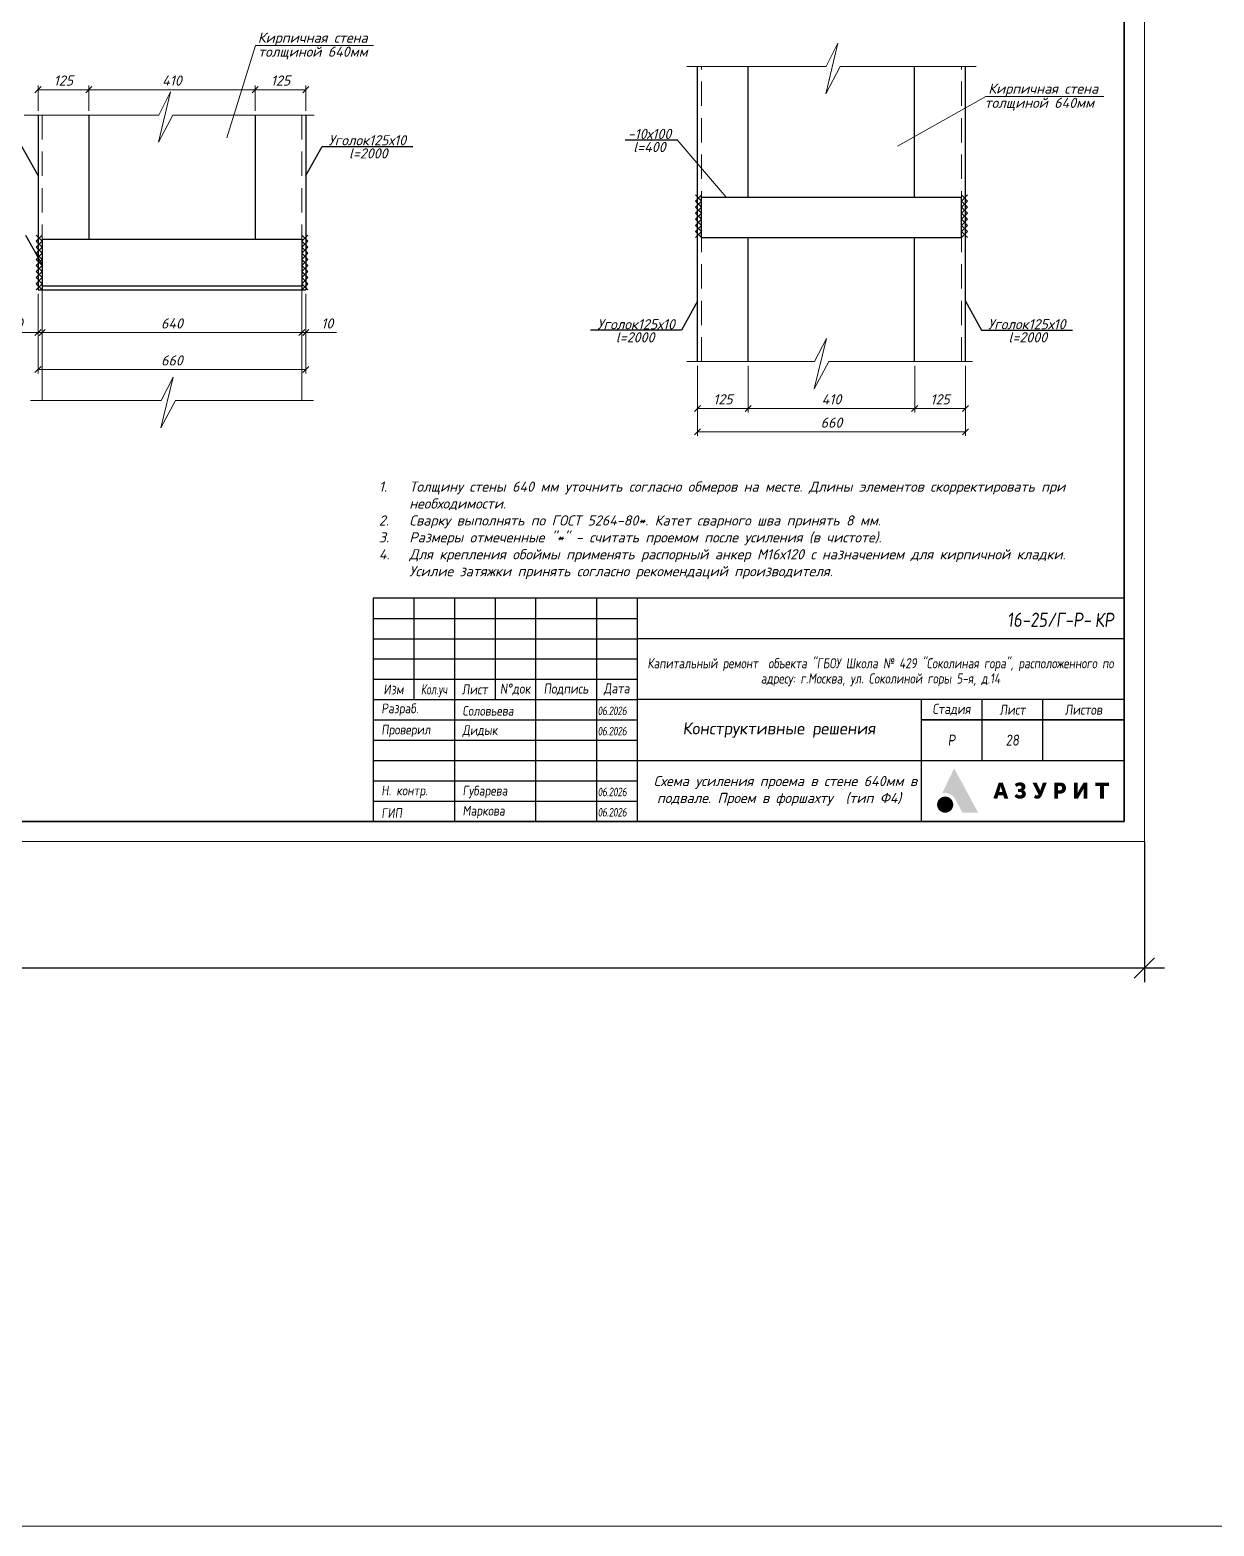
# Model space of a CAD drawing. Header units: millimetres. Extents: x 10124 to 8132345, y -95635 to 1386204.
# Drawn here: x 149752 to 152669, y 17164 to 20851 of the extents above; entities that cross this region are included whole.
import ezdxf
from ezdxf.enums import TextEntityAlignment as Align

# ---------------------------------------------------------------- set-up
doc = ezdxf.new("R2010")
doc.units = ezdxf.units.MM
doc.linetypes.add('Пунктир 2мм', pattern=[3, 2, -1])
doc.layers.get('DEFPOINTS').update_dxf_attribs({"color": 1})
for name, color, linetype, lineweight in [('013', 7, 'Continuous', 13), ('030', 7, 'Continuous', 30), ('_TEXT', 7, 'Continuous', 30)]:
    doc.layers.add(name, color=color, linetype=linetype, lineweight=lineweight)
doc.layers.add('_STAMP', color=7, linetype='Continuous')
doc.styles.add('10', font='isocpeui.ttf', dxfattribs={"height": 25})
doc.styles.add('GOST', font='isocpeur.TTF')
doc.styles.add('ISOCPEUR', font='isocpeur.TTF', dxfattribs={"width": 0.85, "oblique": 7})
doc.styles.add('БДА100', font='romand.shx', dxfattribs={"width": 0.7})
doc.dimstyles.new('10', dxfattribs={"dimtxt": 37.5, "dimasz": 15, "dimexe": 10, "dimexo": 10, "dimgap": 10, "dimtad": 1, "dimtxsty": '10', "dimblk": 'OBLIQUE', "dimcen": 2.5, "dimadec": 0, "dimazin": 0, "dimtfac": 1, "dimtmove": 0, "dimatfit": 3, "dimfxl": 1, "dimlwd": 15, "dimlwe": 15, "dimarcsym": 0})
doc.dimstyles.new('БДА1', dxfattribs={"dimtxt": 2, "dimasz": 1, "dimexe": 0.7, "dimexo": 0, "dimgap": 0.8, "dimtad": 1, "dimdec": 0, "dimrnd": 1, "dimzin": 0, "dimdsep": 46, "dimtxsty": 'БДА100', "dimblk": 'OBLIQUE', "dimcen": 2, "dimdle": 1, "dimadec": 0, "dimazin": 0, "dimtfac": 1, "dimtdec": 0, "dimtmove": 1, "dimatfit": 3, "dimldrblk": 'NONE', "dimfxl": 0.7, "dimtolj": 1, "dimtzin": 0, "dimlwd": -1, "dimlwe": -1, "dimarcsym": 0})

# ---------------------------------------------------------------- blocks, each defined once
blk = doc.blocks.new('_OBLIQUE')
at = {"color": 0, "linetype": 'ByBlock'}
blk.add_line((-0.5, -0.5), (0.5, 0.5), dxfattribs=at)
blk = doc.blocks.new('*D17')
at = {"layer": 'DEFPOINTS', "color": 0, "transparency": 16777216}
for p, q in [((0, 0), (0, -34.62)), ((594, 0), (594, -34.62)), ((-5, -31.12), (599, -31.12))]:
    blk.add_line(p, q, dxfattribs=at)
for p in [(0, 0), (594, 0), (594, -31.12)]:
    blk.add_point(p, dxfattribs=at)
at = {"layer": 'DEFPOINTS', "color": 0, "transparency": 16777216, "xscale": 5, "yscale": 5, "zscale": 5, "rotation": 180}
blk.add_blockref('_OBLIQUE', (0, -31.12), dxfattribs=at)
at = {"layer": 'DEFPOINTS', "color": 0, "transparency": 16777216, "xscale": 5, "yscale": 5, "zscale": 5}
blk.add_blockref('_OBLIQUE', (594, -31.12), dxfattribs=at)
at = {"layer": 'DEFPOINTS', "color": 0, "lineweight": 0, "transparency": 16777216, "insert": (105, -22.12), "char_height": 10, "attachment_point": 5, "style": 'БДА100'}
blk.add_mtext('\\A1;594', dxfattribs=at)
blk = doc.blocks.new('_None')
blk = doc.blocks.new('Логотип Азурит')
at = {"layer": '_STAMP', "linetype": 'Continuous', "true_color": 0x2a3756}
h = blk.add_hatch(color=159, dxfattribs=at)
h.dxf.hatch_style = 1
h.paths.add_polyline_path([(-39.4, 8.5), (-40.02, 9.65), (-40.61, 10.74), (-41.14, 11.7), (-41.62, 12.59), (-41.79, 12.89), (-41.86, 13.01), (-41.91, 12.94), (-41.99, 12.78), (-42.39, 11.96), (-42.77, 11.18), (-43.09, 10.5), (-43.47, 9.72), (-44.18, 8.26), (-44.5, 7.6), (-44.73, 7.14), (-44.85, 6.9), (-44.7, 6.93), (-44.51, 6.95), (-44.27, 6.97), (-44.09, 6.97), (-43.91, 6.96), (-43.74, 6.94), (-43.56, 6.91), (-43.39, 6.87), (-43.22, 6.81), (-43.05, 6.75), (-42.89, 6.68), (-42.73, 6.59), (-42.58, 6.5), (-42.43, 6.4), (-42.29, 6.29), (-42.15, 6.17), (-42.03, 6.04), (-41.91, 5.91), (-41.79, 5.77), (-41.72, 5.65), (-41.63, 5.5), (-41.3, 4.9), (-41.02, 4.39), (-40.57, 3.56), (-40.05, 2.59), (-39.78, 2.11), (-37.86, 2.11), (-36.5, 2.11), (-35.94, 2.12), (-36.48, 3.13), (-36.82, 3.75), (-37.16, 4.37), (-37.67, 5.33), (-38.2, 6.3), (-38.54, 6.93), (-38.87, 7.53)])
h = blk.add_hatch(color=159, dxfattribs=at)
h.dxf.hatch_style = 1
h.paths.add_polyline_path([(-29.3, 7.88), (-29.63, 8.84), (-29.86, 9.53), (-30.37, 9.54), (-30.87, 9.54), (-30.93, 9.38), (-31.26, 8.4), (-31.64, 7.27), (-31.97, 6.31), (-32.19, 5.64), (-32.05, 5.63), (-31.71, 5.62), (-31.23, 5.62), (-31.11, 6.03), (-30.99, 6.44), (-30.37, 6.44), (-29.75, 6.44), (-29.63, 6.03), (-29.52, 5.62), (-29.03, 5.62), (-28.54, 5.62), (-28.6, 5.8), (-28.93, 6.79)])
h.paths.add_polyline_path([(-30.77, 7.21), (-30.74, 7.31), (-30.56, 7.93), (-30.43, 8.43), (-30.39, 8.59), (-30.37, 8.65), (-30.35, 8.64), (-30.31, 8.45), (-30.22, 8.08), (-30.11, 7.66), (-30.01, 7.33), (-29.97, 7.21), (-30.37, 7.21)], flags=16)
h = blk.add_hatch(color=159, dxfattribs=at)
h.dxf.hatch_style = 1
h.paths.add_polyline_path([(-24.39, 7.35), (-24.47, 7.43), (-24.56, 7.5), (-24.66, 7.56), (-24.81, 7.65), (-24.74, 7.69), (-24.65, 7.75), (-24.55, 7.86), (-24.45, 7.97), (-24.38, 8.09), (-24.35, 8.18), (-24.32, 8.25), (-24.31, 8.34), (-24.3, 8.45), (-24.3, 8.65), (-24.31, 8.73), (-24.34, 8.82), (-24.41, 8.99), (-24.51, 9.14), (-24.63, 9.28), (-24.78, 9.39), (-24.95, 9.48), (-25.13, 9.55), (-25.34, 9.59), (-25.56, 9.6), (-25.74, 9.6), (-25.91, 9.58), (-26.08, 9.55), (-26.23, 9.51), (-26.39, 9.46), (-26.53, 9.39), (-26.67, 9.32), (-26.8, 9.23), (-26.9, 9.15), (-26.81, 8.98), (-26.64, 8.66), (-26.54, 8.5), (-26.51, 8.5), (-26.46, 8.54), (-26.35, 8.61), (-26.21, 8.67), (-26.07, 8.73), (-25.93, 8.77), (-25.82, 8.79), (-25.72, 8.79), (-25.62, 8.79), (-25.53, 8.76), (-25.46, 8.73), (-25.39, 8.68), (-25.34, 8.62), (-25.3, 8.55), (-25.26, 8.45), (-25.26, 8.36), (-25.27, 8.27), (-25.32, 8.18), (-25.36, 8.13), (-25.39, 8.08), (-25.44, 8.05), (-25.49, 8.02), (-25.63, 7.99), (-25.84, 7.98), (-26.1, 7.97), (-26.1, 7.6), (-26.1, 7.24), (-25.78, 7.23), (-25.54, 7.21), (-25.45, 7.2), (-25.38, 7.18), (-25.33, 7.15), (-25.28, 7.12), (-25.25, 7.08), (-25.21, 7.02), (-25.19, 6.96), (-25.17, 6.9), (-25.17, 6.76), (-25.18, 6.7), (-25.2, 6.64), (-25.23, 6.58), (-25.26, 6.53), (-25.31, 6.49), (-25.37, 6.45), (-25.44, 6.43), (-25.52, 6.41), (-25.69, 6.39), (-25.78, 6.39), (-25.87, 6.41), (-26, 6.45), (-26.16, 6.51), (-26.3, 6.6), (-26.43, 6.69), (-26.53, 6.76), (-26.77, 6.45), (-26.93, 6.26), (-26.97, 6.2), (-26.98, 6.15), (-26.97, 6.11), (-26.94, 6.07), (-26.82, 5.97), (-26.62, 5.84), (-26.41, 5.73), (-26.19, 5.65), (-25.97, 5.59), (-25.78, 5.57), (-25.53, 5.57), (-25.3, 5.58), (-25.12, 5.61), (-24.99, 5.65), (-24.87, 5.71), (-24.75, 5.78), (-24.64, 5.85), (-24.54, 5.94), (-24.45, 6.03), (-24.37, 6.13), (-24.31, 6.23), (-24.25, 6.37), (-24.21, 6.51), (-24.2, 6.66), (-24.2, 6.82), (-24.21, 6.94), (-24.24, 7.06), (-24.28, 7.16), (-24.33, 7.26)])
h = blk.add_hatch(color=159, dxfattribs=at)
h.dxf.hatch_style = 1
h.paths.add_polyline_path([(-19.61, 8.04), (-19.36, 8.68), (-19.14, 9.22), (-19.03, 9.53), (-19.17, 9.54), (-19.52, 9.54), (-20.02, 9.54), (-20.05, 9.44), (-20.31, 8.65), (-20.59, 7.81), (-20.63, 7.68), (-20.66, 7.62), (-20.67, 7.61), (-20.7, 7.67), (-20.82, 7.97), (-21.01, 8.4), (-21.34, 9.1), (-21.54, 9.54), (-22.06, 9.54), (-22.58, 9.54), (-22.4, 9.17), (-21.88, 8.17), (-21.32, 7.06), (-21.11, 6.63), (-21.09, 6.56), (-21.1, 6.52), (-21.15, 6.45), (-21.21, 6.41), (-21.28, 6.38), (-21.37, 6.37), (-21.45, 6.37), (-21.55, 6.39), (-21.64, 6.43), (-21.74, 6.49), (-21.82, 6.53), (-21.86, 6.49), (-21.92, 6.39), (-22.11, 6.05), (-22.23, 5.85), (-22.18, 5.81), (-22.08, 5.75), (-21.95, 5.69), (-21.81, 5.63), (-21.69, 5.59), (-21.51, 5.57), (-21.31, 5.57), (-21.12, 5.59), (-20.97, 5.62), (-20.88, 5.66), (-20.79, 5.71), (-20.71, 5.77), (-20.63, 5.84), (-20.56, 5.93), (-20.48, 6.02), (-20.35, 6.23), (-20.28, 6.35), (-20.21, 6.51), (-19.92, 7.25)])
h = blk.add_hatch(color=159, dxfattribs=at)
h.dxf.hatch_style = 1
h.paths.add_polyline_path([(-14.46, 7.53), (-14.41, 7.64), (-14.37, 7.74), (-14.33, 7.96), (-14.31, 8.19), (-14.32, 8.41), (-14.37, 8.63), (-14.45, 8.83), (-14.5, 8.93), (-14.55, 9.02), (-14.62, 9.1), (-14.69, 9.18), (-14.81, 9.29), (-14.92, 9.37), (-15.06, 9.43), (-15.21, 9.49), (-15.33, 9.52), (-15.49, 9.53), (-16.3, 9.54), (-17.21, 9.54), (-17.21, 7.58), (-17.21, 5.62), (-16.73, 5.62), (-16.25, 5.62), (-16.25, 6.23), (-16.25, 6.83), (-15.87, 6.83), (-15.58, 6.84), (-15.35, 6.86), (-15.17, 6.91), (-14.99, 6.98), (-14.83, 7.08), (-14.69, 7.2), (-14.56, 7.36)])
h.paths.add_polyline_path([(-15.6, 7.68), (-15.67, 7.66), (-15.95, 7.66), (-16.25, 7.66), (-16.25, 8.2), (-16.25, 8.74), (-15.93, 8.73), (-15.64, 8.72), (-15.57, 8.7), (-15.51, 8.67), (-15.42, 8.6), (-15.35, 8.51), (-15.32, 8.45), (-15.3, 8.39), (-15.29, 8.19), (-15.29, 8.07), (-15.3, 8), (-15.32, 7.94), (-15.35, 7.88), (-15.39, 7.82), (-15.43, 7.78), (-15.53, 7.71)], flags=16)
h = blk.add_hatch(color=159, dxfattribs=at)
h.dxf.hatch_style = 1
h.paths.add_polyline_path([(-10.09, 7.82), (-9.98, 8.03), (-9.94, 8.12), (-9.95, 7.93), (-9.96, 7.49), (-9.97, 6.69), (-9.97, 5.62), (-9.5, 5.62), (-9.04, 5.62), (-9.04, 7.58), (-9.04, 9.54), (-9.51, 9.54), (-9.99, 9.54), (-10.36, 8.91), (-10.84, 8.1), (-11.03, 7.78), (-11.26, 7.34), (-11.37, 7.13), (-11.42, 7.05), (-11.41, 7.31), (-11.39, 7.78), (-11.39, 8.55), (-11.39, 9.54), (-11.86, 9.54), (-12.34, 9.54), (-12.34, 7.58), (-12.34, 5.62), (-11.86, 5.62), (-11.37, 5.62), (-11.18, 5.95), (-10.61, 6.89), (-10.31, 7.42)])
h = blk.add_hatch(color=159, dxfattribs=at)
h.dxf.hatch_style = 1
h.paths.add_polyline_path([(-3.74, 9.14), (-3.74, 9.54), (-5.42, 9.54), (-7.09, 9.54), (-7.09, 9.14), (-7.09, 8.74), (-6.5, 8.74), (-5.9, 8.74), (-5.9, 7.18), (-5.9, 5.62), (-5.43, 5.62), (-4.95, 5.62), (-4.95, 7.18), (-4.95, 8.74), (-4.35, 8.74), (-3.74, 8.74)])
at = {"layer": '_STAMP', "linetype": 'Continuous', "true_color": 0x1447b7}
h = blk.add_hatch(color=162, dxfattribs=at)
h.dxf.hatch_style = 1
h.paths.add_polyline_path([(-42.09, 4.22), (-42.11, 4.4), (-42.15, 4.58), (-42.2, 4.76), (-42.27, 4.93), (-42.35, 5.1), (-42.45, 5.26), (-42.57, 5.41), (-42.7, 5.55), (-42.8, 5.64), (-42.91, 5.72), (-43.14, 5.86), (-43.38, 5.97), (-43.63, 6.05), (-43.89, 6.09), (-44.15, 6.1), (-44.42, 6.07), (-44.55, 6.04), (-44.68, 6.01), (-44.87, 5.94), (-45.05, 5.85), (-45.22, 5.74), (-45.37, 5.62), (-45.51, 5.49), (-45.63, 5.35), (-45.75, 5.19), (-45.84, 5.03), (-45.92, 4.85), (-45.98, 4.67), (-46.03, 4.49), (-46.06, 4.29), (-46.07, 4.1), (-46.05, 3.9), (-46.02, 3.7), (-45.97, 3.51), (-45.92, 3.37), (-45.87, 3.24), (-45.8, 3.11), (-45.72, 2.99), (-45.64, 2.88), (-45.54, 2.77), (-45.44, 2.67), (-45.33, 2.57), (-45.22, 2.49), (-45.1, 2.41), (-44.98, 2.34), (-44.85, 2.28), (-44.72, 2.22), (-44.58, 2.18), (-44.44, 2.15), (-44.3, 2.13), (-44.05, 2.12), (-43.8, 2.14), (-43.57, 2.19), (-43.34, 2.26), (-43.12, 2.37), (-42.92, 2.5), (-42.73, 2.65), (-42.56, 2.83), (-42.44, 2.99), (-42.34, 3.15), (-42.26, 3.32), (-42.19, 3.49), (-42.14, 3.67), (-42.11, 3.85), (-42.09, 4.03)])
blk = doc.blocks.new('_Azurit_Stamp')
at = {"layer": '_STAMP'}
for p, q in [((-175, 55), (-175, 30)), ((-165, 55), (-165, 0)), ((-155, 55), (-155, 30)), ((-145, 55), (-145, 0)), ((-130, 55), (-130, 0)), ((-120, 55), (-120, 0)), ((-185, 50), (-120, 50)), ((-185, 45), (-120, 45)), ((0, 45), (-120, 45)), ((-185, 40), (-120, 40)), ((-185, 35), (-120, 35)), ((-185, 30), (-120, 30)), ((0, 30), (-120, 30)), ((-50, 30), (-50, 0)), ((-35, 25), (-35, 30)), ((-20, 25), (-20, 30)), ((-185, 25), (-120, 25)), ((-50, 25), (-35, 25)), ((-35, 25), (-50, 25)), ((-35, 25), (-20, 25)), ((-35, 15), (-35, 25)), ((-20, 25), (-35, 25)), ((-20, 25), (0, 25)), ((-20, 15), (-20, 25)), ((0, 25), (-20, 25)), ((-185, 20), (-120, 20)), ((-185, 15), (-120, 15)), ((-120, 15), (0, 15)), ((-185, 10), (-120, 10)), ((-185, 5), (-120, 5))]:
    blk.add_line(p, q, dxfattribs=at)
blk.add_lwpolyline([(-185, 0), (0, 0), (0, 55), (-185, 55)], close=True, dxfattribs=at)
at = {"linetype": 'Continuous'}
blk.add_blockref('Логотип Азурит', (0, 0), dxfattribs=at)
at = {"color": 0, "lineweight": 9, "insert": (-42.5, 20), "char_height": 2.7, "width": 15, "attachment_point": 5, "style": 'ISOCPEUR'}
blk.add_mtext('Р', dxfattribs=at)
at = {"layer": '_TEXT', "color": 1, "style": 'ISOCPEUR', "oblique": 7, "width": 0.85}
blk.add_text('КР ', height=3.5, dxfattribs=at).set_placement((-7.2, 49.62), align=Align.MIDDLE_LEFT)
at = {"layer": '_TEXT', "color": 5, "line_spacing_factor": 0.9, "style": 'ISOCPEUR'}
for s, width, heights, insert, char_height, attachment_point in [('16-25/Г-Р-', 69.1586, [9.61], (-8.07, 49.66), 3.5, 6), ('{\\Q8;\\W0.8;\\C7;Капитальный ремонт  объекта "ГБОУ Школа № 429 "Соколиная гора", расположенного по адресу: г.Москва, ул. Соколиной горы 5-я, д.14}', 120, [14.01], (-60, 36.73), 2.5, 5), ('{\\W1;Конструктивные решения}', 69.1586, [14.57], (-85, 22.5), 3, 5)]:
    blk.add_mtext_dynamic_manual_height_columns(s, width=width, gutter_width=0, heights=heights, dxfattribs=dict(at, insert=insert, char_height=char_height, attachment_point=attachment_point))
at = {"layer": '_TEXT', "style": 'ISOCPEUR'}
for s, width, insert, char_height, attachment_point in [('Изм', 10, (-180, 32.5), 2.5, 5), ('{\\W0.7;Кол.уч}', 10, (-170, 32.17), 2.5, 5), ('Лист', 10, (-160, 32.5), 2.5, 5), ('N%%Dдок', 10, (-150, 32.5), 2.5, 5), ('Подпись', 10, (-137.5, 32.5), 2.5, 5), ('Дата', 10, (-125, 32.5), 2.5, 5), ('Разраб.', 20, (-183, 27.5), 2.4, 4), ('Стадия', 15, (-42.5, 27.5), 2.5, 5), ('Лист', 15, (-27.5, 27.5), 2.5, 5), ('Листов', 15, (-10, 27.5), 2.5, 5), ('Проверил', 20, (-183, 22.27), 2.4, 4), ('Н. контр.', 20, (-183, 7.27), 2.4, 4), ('ГИП', 20, (-183, 2.04), 2.4, 4)]:
    blk.add_mtext_dynamic_manual_height_columns(s, width=width, gutter_width=12.5, heights=[0], dxfattribs=dict(at, insert=insert, char_height=char_height, attachment_point=attachment_point))
at = {"layer": '_TEXT', "color": 1, "attachment_point": 4, "style": 'ISOCPEUR'}
for s, width, insert, char_height in [('Соловьева', 19.0361, (-163, 27.23), 2.4), ('{\\W0.82;\\T0.92;06.2026}', 7.4894, (-129.7, 27.23), 2.1), ('{\\W0.82;\\T0.92;06.2026}', 7.4894, (-129.7, 22.23), 2.1), ('{\\W0.82;\\T0.92;06.2026}', 7.4894, (-129.7, 7.23), 2.1), ('{\\W0.82;\\T0.92;06.2026}', 7.4894, (-129.7, 2.23), 2.1)]:
    blk.add_mtext_dynamic_manual_height_columns(s, width=width, gutter_width=12.5, heights=[0], dxfattribs=dict(at, insert=insert, char_height=char_height))
at = {"layer": '_TEXT', "color": 5, "char_height": 2.4, "attachment_point": 4, "style": 'ISOCPEUR'}
for s, insert in [('Дидык', (-163, 22.23)), ('Губарева', (-163, 7.23)), ('Маркова', (-163, 2.29))]:
    blk.add_mtext_dynamic_manual_height_columns(s, width=19.0361, gutter_width=12.5, heights=[0], dxfattribs=dict(at, insert=insert))
blk = doc.blocks.new('*D1360')
at = {"color": 0, "lineweight": 15, "ltscale": 100, "transparency": 16777216}
for p, q in [((149781.5, 20200.4), (149781.5, 20095)), ((150421.5, 20200.4), (150421.5, 20095)), ((149781.5, 20105), (150421.5, 20105))]:
    blk.add_line(p, q, dxfattribs=at)
at = {"layer": 'DEFPOINTS', "color": 0, "ltscale": 100, "transparency": 16777216}
for p in [(149781.5, 20210.4), (150421.5, 20210.4), (150421.5, 20105)]:
    blk.add_point(p, dxfattribs=at)
at = {"color": 0, "lineweight": 15, "ltscale": 100, "transparency": 16777216, "xscale": 15, "yscale": 15, "zscale": 15, "rotation": 180}
blk.add_blockref('_OBLIQUE', (149781.5, 20105), dxfattribs=at)
at = {"color": 0, "lineweight": 15, "ltscale": 100, "transparency": 16777216, "xscale": 15, "yscale": 15, "zscale": 15}
blk.add_blockref('_OBLIQUE', (150421.5, 20105), dxfattribs=at)
at = {"color": 0, "ltscale": 100, "transparency": 16777216, "insert": (150101.5, 20127.5), "char_height": 25, "attachment_point": 5, "style": '10'}
blk.add_mtext('640', dxfattribs=at)
blk = doc.blocks.new('*D1379')
at = {"layer": '013', "color": 0, "lineweight": 15, "ltscale": 100, "transparency": 16777216}
for p, q in [((149771.5, 20200.4), (149771.5, 20095)), ((149781.5, 20200.4), (149781.5, 20095)), ((149771.5, 20105), (149696.4, 20105)), ((149781.5, 20105), (149771.5, 20105)), ((149781.5, 20105), (149796.5, 20105))]:
    blk.add_line(p, q, dxfattribs=at)
at = {"layer": 'DEFPOINTS', "color": 0, "ltscale": 100, "transparency": 16777216}
for p in [(149771.5, 20210.4), (149781.5, 20210.4), (149771.5, 20105)]:
    blk.add_point(p, dxfattribs=at)
at = {"layer": '013', "color": 0, "lineweight": 15, "ltscale": 100, "transparency": 16777216, "xscale": 15, "yscale": 15, "zscale": 15}
blk.add_blockref('_OBLIQUE', (149771.5, 20105), dxfattribs=at)
at = {"layer": '013', "color": 0, "lineweight": 15, "ltscale": 100, "transparency": 16777216, "xscale": 15, "yscale": 15, "zscale": 15, "rotation": 180}
blk.add_blockref('_OBLIQUE', (149781.5, 20105), dxfattribs=at)
at = {"layer": '013', "color": 0, "ltscale": 100, "transparency": 16777216, "insert": (149719, 20127.5), "char_height": 25, "attachment_point": 5, "style": '10'}
blk.add_mtext('10', dxfattribs=at)
blk = doc.blocks.new('*D1361')
at = {"layer": '013', "color": 0, "lineweight": 15, "ltscale": 100, "transparency": 16777216}
for p, q in [((150421.5, 20200.4), (150421.5, 20095)), ((150431.5, 20200.4), (150431.5, 20095)), ((150421.5, 20105), (150406.5, 20105)), ((150421.5, 20105), (150431.5, 20105)), ((150431.5, 20105), (150506.7, 20105))]:
    blk.add_line(p, q, dxfattribs=at)
at = {"layer": 'DEFPOINTS', "color": 0, "ltscale": 100, "transparency": 16777216}
for p in [(150421.5, 20210.4), (150431.5, 20210.4), (150431.5, 20105)]:
    blk.add_point(p, dxfattribs=at)
at = {"layer": '013', "color": 0, "lineweight": 15, "ltscale": 100, "transparency": 16777216, "xscale": 15, "yscale": 15, "zscale": 15}
blk.add_blockref('_OBLIQUE', (150421.5, 20105), dxfattribs=at)
at = {"layer": '013', "color": 0, "lineweight": 15, "ltscale": 100, "transparency": 16777216, "xscale": 15, "yscale": 15, "zscale": 15, "rotation": 180}
blk.add_blockref('_OBLIQUE', (150431.5, 20105), dxfattribs=at)
at = {"layer": '013', "color": 0, "ltscale": 100, "transparency": 16777216, "insert": (150484.1, 20127.5), "char_height": 25, "attachment_point": 5, "style": '10'}
blk.add_mtext('10', dxfattribs=at)
blk = doc.blocks.new('*D1350')
at = {"layer": '013', "color": 0, "lineweight": 15, "ltscale": 100, "transparency": 16777216}
for p, q in [((149771.5, 20200.4), (149771.5, 20003.9)), ((150431.5, 20200.4), (150431.5, 20003.9)), ((149771.5, 20013.9), (150431.5, 20013.9))]:
    blk.add_line(p, q, dxfattribs=at)
at = {"layer": 'DEFPOINTS', "color": 0, "ltscale": 100, "transparency": 16777216}
for p in [(149771.5, 20210.4), (150431.5, 20210.4), (150431.5, 20013.9)]:
    blk.add_point(p, dxfattribs=at)
at = {"layer": '013', "color": 0, "lineweight": 15, "ltscale": 100, "transparency": 16777216, "xscale": 15, "yscale": 15, "zscale": 15, "rotation": 180}
blk.add_blockref('_OBLIQUE', (149771.5, 20013.9), dxfattribs=at)
at = {"layer": '013', "color": 0, "lineweight": 15, "ltscale": 100, "transparency": 16777216, "xscale": 15, "yscale": 15, "zscale": 15}
blk.add_blockref('_OBLIQUE', (150431.5, 20013.9), dxfattribs=at)
at = {"layer": '013', "color": 0, "ltscale": 100, "transparency": 16777216, "insert": (150101.5, 20036.4), "char_height": 25, "attachment_point": 5, "style": '10'}
blk.add_mtext('660', dxfattribs=at)
blk = doc.blocks.new('*D1365')
at = {"layer": '013', "color": 0, "lineweight": 15, "ltscale": 100, "transparency": 16777216}
for p, q in [((149771.5, 20651), (149771.5, 20713.5)), ((149771.5, 20703.5), (149896.5, 20703.5)), ((149896.5, 20651), (149896.5, 20713.5))]:
    blk.add_line(p, q, dxfattribs=at)
at = {"layer": 'DEFPOINTS', "color": 0, "ltscale": 100, "transparency": 16777216}
for p in [(149896.5, 20703.5), (149771.5, 20641), (149896.5, 20641)]:
    blk.add_point(p, dxfattribs=at)
at = {"layer": '013', "color": 0, "lineweight": 15, "ltscale": 100, "transparency": 16777216, "xscale": 15, "yscale": 15, "zscale": 15, "rotation": 180}
blk.add_blockref('_OBLIQUE', (149771.5, 20703.5), dxfattribs=at)
at = {"layer": '013', "color": 0, "lineweight": 15, "ltscale": 100, "transparency": 16777216, "xscale": 15, "yscale": 15, "zscale": 15}
blk.add_blockref('_OBLIQUE', (149896.5, 20703.5), dxfattribs=at)
at = {"layer": '013', "color": 0, "ltscale": 100, "transparency": 16777216, "insert": (149834, 20726), "char_height": 25, "attachment_point": 5, "style": '10'}
blk.add_mtext('125', dxfattribs=at)
blk = doc.blocks.new('*D1366')
at = {"layer": '013', "color": 0, "lineweight": 15, "ltscale": 100, "transparency": 16777216}
for p, q in [((149896.5, 20651), (149896.5, 20713.5)), ((149896.5, 20703.5), (150306.5, 20703.5)), ((150306.5, 20651), (150306.5, 20713.5))]:
    blk.add_line(p, q, dxfattribs=at)
at = {"layer": 'DEFPOINTS', "color": 0, "ltscale": 100, "transparency": 16777216}
for p in [(150306.5, 20703.5), (149896.5, 20641), (150306.5, 20641)]:
    blk.add_point(p, dxfattribs=at)
at = {"layer": '013', "color": 0, "lineweight": 15, "ltscale": 100, "transparency": 16777216, "xscale": 15, "yscale": 15, "zscale": 15, "rotation": 180}
blk.add_blockref('_OBLIQUE', (149896.5, 20703.5), dxfattribs=at)
at = {"layer": '013', "color": 0, "lineweight": 15, "ltscale": 100, "transparency": 16777216, "xscale": 15, "yscale": 15, "zscale": 15}
blk.add_blockref('_OBLIQUE', (150306.5, 20703.5), dxfattribs=at)
at = {"layer": '013', "color": 0, "ltscale": 100, "transparency": 16777216, "insert": (150101.5, 20726), "char_height": 25, "attachment_point": 5, "style": '10'}
blk.add_mtext('410', dxfattribs=at)
blk = doc.blocks.new('*D1367')
at = {"layer": '013', "color": 0, "lineweight": 15, "ltscale": 100, "transparency": 16777216}
for p, q in [((150306.5, 20651), (150306.5, 20713.5)), ((150306.5, 20703.5), (150431.5, 20703.5)), ((150431.5, 20651), (150431.5, 20713.5))]:
    blk.add_line(p, q, dxfattribs=at)
at = {"layer": 'DEFPOINTS', "color": 0, "ltscale": 100, "transparency": 16777216}
for p in [(150431.5, 20703.5), (150306.5, 20641), (150431.5, 20641)]:
    blk.add_point(p, dxfattribs=at)
at = {"layer": '013', "color": 0, "lineweight": 15, "ltscale": 100, "transparency": 16777216, "xscale": 15, "yscale": 15, "zscale": 15, "rotation": 180}
blk.add_blockref('_OBLIQUE', (150306.5, 20703.5), dxfattribs=at)
at = {"layer": '013', "color": 0, "lineweight": 15, "ltscale": 100, "transparency": 16777216, "xscale": 15, "yscale": 15, "zscale": 15}
blk.add_blockref('_OBLIQUE', (150431.5, 20703.5), dxfattribs=at)
at = {"layer": '013', "color": 0, "ltscale": 100, "transparency": 16777216, "insert": (150369, 20726), "char_height": 25, "attachment_point": 5, "style": '10'}
blk.add_mtext('125', dxfattribs=at)
blk = doc.blocks.new('*D1351')
at = {"layer": '013', "color": 0, "lineweight": 15, "ltscale": 100, "transparency": 16777216}
for p, q in [((151396.6, 20023.4), (151396.6, 19908)), ((151521.6, 20023.4), (151521.6, 19908)), ((151396.6, 19918), (151521.6, 19918))]:
    blk.add_line(p, q, dxfattribs=at)
at = {"layer": 'DEFPOINTS', "color": 0, "ltscale": 100, "transparency": 16777216}
for p in [(151396.6, 20033.4), (151521.6, 20033.4), (151521.6, 19918)]:
    blk.add_point(p, dxfattribs=at)
at = {"layer": '013', "color": 0, "lineweight": 15, "ltscale": 100, "transparency": 16777216, "xscale": 15, "yscale": 15, "zscale": 15, "rotation": 180}
blk.add_blockref('_OBLIQUE', (151396.6, 19918), dxfattribs=at)
at = {"layer": '013', "color": 0, "lineweight": 15, "ltscale": 100, "transparency": 16777216, "xscale": 15, "yscale": 15, "zscale": 15}
blk.add_blockref('_OBLIQUE', (151521.6, 19918), dxfattribs=at)
at = {"layer": '013', "color": 0, "ltscale": 100, "transparency": 16777216, "insert": (151459.1, 19940.5), "char_height": 25, "attachment_point": 5, "style": '10'}
blk.add_mtext('125', dxfattribs=at)
blk = doc.blocks.new('*D1352')
at = {"layer": '013', "color": 0, "lineweight": 15, "ltscale": 100, "transparency": 16777216}
for p, q in [((151521.6, 20023.4), (151521.6, 19908)), ((151931.6, 20023.4), (151931.6, 19908)), ((151521.6, 19918), (151931.6, 19918))]:
    blk.add_line(p, q, dxfattribs=at)
at = {"layer": 'DEFPOINTS', "color": 0, "ltscale": 100, "transparency": 16777216}
for p in [(151521.6, 20033.4), (151931.6, 20033.4), (151931.6, 19918)]:
    blk.add_point(p, dxfattribs=at)
at = {"layer": '013', "color": 0, "lineweight": 15, "ltscale": 100, "transparency": 16777216, "xscale": 15, "yscale": 15, "zscale": 15, "rotation": 180}
blk.add_blockref('_OBLIQUE', (151521.6, 19918), dxfattribs=at)
at = {"layer": '013', "color": 0, "lineweight": 15, "ltscale": 100, "transparency": 16777216, "xscale": 15, "yscale": 15, "zscale": 15}
blk.add_blockref('_OBLIQUE', (151931.6, 19918), dxfattribs=at)
at = {"layer": '013', "color": 0, "ltscale": 100, "transparency": 16777216, "insert": (151726.6, 19940.5), "char_height": 25, "attachment_point": 5, "style": '10'}
blk.add_mtext('410', dxfattribs=at)
blk = doc.blocks.new('*D1353')
at = {"layer": '013', "color": 0, "lineweight": 15, "ltscale": 100, "transparency": 16777216}
for p, q in [((151931.6, 20023.4), (151931.6, 19908)), ((152056.6, 20023.4), (152056.6, 19908)), ((151931.6, 19918), (152056.6, 19918))]:
    blk.add_line(p, q, dxfattribs=at)
at = {"layer": 'DEFPOINTS', "color": 0, "ltscale": 100, "transparency": 16777216}
for p in [(151931.6, 20033.4), (152056.6, 20033.4), (152056.6, 19918)]:
    blk.add_point(p, dxfattribs=at)
at = {"layer": '013', "color": 0, "lineweight": 15, "ltscale": 100, "transparency": 16777216, "xscale": 15, "yscale": 15, "zscale": 15, "rotation": 180}
blk.add_blockref('_OBLIQUE', (151931.6, 19918), dxfattribs=at)
at = {"layer": '013', "color": 0, "lineweight": 15, "ltscale": 100, "transparency": 16777216, "xscale": 15, "yscale": 15, "zscale": 15}
blk.add_blockref('_OBLIQUE', (152056.6, 19918), dxfattribs=at)
at = {"layer": '013', "color": 0, "ltscale": 100, "transparency": 16777216, "insert": (151994.1, 19940.5), "char_height": 25, "attachment_point": 5, "style": '10'}
blk.add_mtext('125', dxfattribs=at)
blk = doc.blocks.new('*D1349')
at = {"layer": '013', "color": 0, "lineweight": 15, "ltscale": 100, "transparency": 16777216}
for p, q in [((151396.6, 20023.4), (151396.6, 19850.7)), ((152056.6, 20023.4), (152056.6, 19850.7)), ((151396.6, 19860.7), (152056.6, 19860.7))]:
    blk.add_line(p, q, dxfattribs=at)
at = {"layer": 'DEFPOINTS', "color": 0, "ltscale": 100, "transparency": 16777216}
for p in [(151396.6, 20033.4), (152056.6, 20033.4), (152056.6, 19860.7)]:
    blk.add_point(p, dxfattribs=at)
at = {"layer": '013', "color": 0, "lineweight": 15, "ltscale": 100, "transparency": 16777216, "xscale": 15, "yscale": 15, "zscale": 15, "rotation": 180}
blk.add_blockref('_OBLIQUE', (151396.6, 19860.7), dxfattribs=at)
at = {"layer": '013', "color": 0, "lineweight": 15, "ltscale": 100, "transparency": 16777216, "xscale": 15, "yscale": 15, "zscale": 15}
blk.add_blockref('_OBLIQUE', (152056.6, 19860.7), dxfattribs=at)
at = {"layer": '013', "color": 0, "ltscale": 100, "transparency": 16777216, "insert": (151726.6, 19883.2), "char_height": 25, "attachment_point": 5, "style": '10'}
blk.add_mtext('660', dxfattribs=at)
blk = doc.blocks.new('*U16')
at = {"color": 44, "lineweight": 20, "ltscale": 10}
for p, q in [((594, 0), (594, 420)), ((0, 0), (594, 0))]:
    blk.add_line(p, q, dxfattribs=at)
at = {"color": 137, "lineweight": 35, "ltscale": 10}
for p, q in [((589, 5), (589, 415)), ((8.04, 5), (589, 5))]:
    blk.add_line(p, q, dxfattribs=at)
at = {"color": 44, "lineweight": 13, "style": 'GOST', "oblique": 10, "width": 0.8}
for tag in ['ФОРМАТВЕРТ', 'ФОРМАТГОРИЗ']:
    blk.add_attdef(tag, (542.98, 1.6), '', height=2, dxfattribs=at)
at = {"layer": 'DEFPOINTS', "color": 251, "lineweight": 0}
dim = blk.add_linear_dim(base=(594, -31.12), p1=(0, 0), p2=(594, 0), dimstyle='БДА1', override={"dimscale": 5}, dxfattribs=at)
dim.commit()
dim.dimension.update_dxf_attribs({"geometry": '*D17', "text_midpoint": (105, -31.12), "dimtype": 128})

msp = doc.modelspace()

# ---------------------------------------------------------------- linework, layer by layer
at = {"ltscale": 100}
for p, q in [((151218.22, 20579.54), (151346.111, 20579.54)), ((149771.544, 20492.165), (149731.742, 20563.829)), ((150431.544, 20492.165), (150471.346, 20563.829)), ((150471.346, 20563.829), (150695.087, 20563.829)), ((151406.579, 20429.054), (151391.579, 20444.054)), ((151391.579, 20429.054), (151406.579, 20444.054)), ((151406.579, 20414.054), (151391.579, 20429.054)), ((151391.579, 20414.054), (151406.579, 20429.054)), ((152061.579, 20429.054), (152046.579, 20444.054)), ((152046.579, 20429.054), (152061.579, 20444.054)), ((152061.579, 20414.054), (152046.579, 20429.054)), ((152046.579, 20414.054), (152061.579, 20429.054)), ((151406.579, 20399.054), (151391.579, 20414.054)), ((151391.579, 20399.054), (151406.579, 20414.054)), ((151406.579, 20384.054), (151391.579, 20399.054)), ((151391.579, 20384.054), (151406.579, 20399.054)), ((152061.579, 20399.054), (152046.579, 20414.054)), ((152046.579, 20399.054), (152061.579, 20414.054)), ((152061.579, 20384.054), (152046.579, 20399.054)), ((152046.579, 20384.054), (152061.579, 20399.054)), ((151406.579, 20369.054), (151391.579, 20384.054)), ((151391.579, 20369.054), (151406.579, 20384.054)), ((151406.579, 20354.054), (151391.579, 20369.054)), ((151391.579, 20354.054), (151406.579, 20369.054)), ((151406.579, 20339.054), (151391.579, 20354.054)), ((151391.579, 20339.054), (151406.579, 20354.054)), ((152061.579, 20369.054), (152046.579, 20384.054)), ((152046.579, 20369.054), (152061.579, 20384.054)), ((152061.579, 20354.054), (152046.579, 20369.054)), ((152046.579, 20354.054), (152061.579, 20369.054)), ((152061.579, 20339.054), (152046.579, 20354.054)), ((152046.579, 20339.054), (152061.579, 20354.054)), ((149781.544, 20272.899), (149741.742, 20344.563)), ((149781.544, 20330.399), (149766.544, 20345.399)), ((149766.544, 20330.399), (149781.544, 20345.399)), ((149781.544, 20315.399), (149766.544, 20330.399)), ((149766.544, 20315.399), (149781.544, 20330.399)), ((149781.544, 20300.399), (149766.544, 20315.399)), ((149766.544, 20300.399), (149781.544, 20315.399)), ((150436.544, 20330.399), (150421.544, 20345.399)), ((150421.544, 20330.399), (150436.544, 20345.399)), ((150436.544, 20315.399), (150421.544, 20330.399)), ((150421.544, 20315.399), (150436.544, 20330.399)), ((150436.544, 20300.399), (150421.544, 20315.399)), ((150421.544, 20300.399), (150436.544, 20315.399)), ((149781.544, 20285.399), (149766.544, 20300.399)), ((149766.544, 20285.399), (149781.544, 20300.399)), ((149781.544, 20270.399), (149766.544, 20285.399)), ((149766.544, 20270.399), (149781.544, 20285.399)), ((150436.544, 20285.399), (150421.544, 20300.399)), ((150421.544, 20285.399), (150436.544, 20300.399)), ((150436.544, 20270.399), (150421.544, 20285.399)), ((150421.544, 20270.399), (150436.544, 20285.399)), ((149781.544, 20255.399), (149766.544, 20270.399)), ((149766.544, 20255.399), (149781.544, 20270.399)), ((149781.544, 20240.399), (149766.544, 20255.399)), ((149766.544, 20240.399), (149781.544, 20255.399)), ((149781.544, 20225.399), (149766.544, 20240.399)), ((149766.544, 20225.399), (149781.544, 20240.399)), ((150436.544, 20255.399), (150421.544, 20270.399)), ((150421.544, 20255.399), (150436.544, 20270.399)), ((150436.544, 20240.399), (150421.544, 20255.399)), ((150421.544, 20240.399), (150436.544, 20255.399)), ((150436.544, 20225.399), (150421.544, 20240.399)), ((150421.544, 20225.399), (150436.544, 20240.399)), ((149781.544, 20210.399), (149766.544, 20225.399)), ((149766.544, 20210.399), (149781.544, 20225.399)), ((149771.544, 20210.399), (150421.544, 20210.399)), ((150436.544, 20210.399), (150421.544, 20225.399)), ((150421.544, 20210.399), (150436.544, 20225.399)), ((151396.579, 20182.288), (151356.777, 20110.624)), ((152056.579, 20182.288), (152096.381, 20110.624)), ((151356.777, 20110.624), (151133.036, 20110.624)), ((152096.381, 20110.624), (152320.123, 20110.624))]:
    msp.add_line(p, q, dxfattribs=at)
at = {"layer": '013', "linetype": 'Пунктир 2мм', "ltscale": 30}
for p, q in [((151406.579, 20033.42), (151406.579, 20760.732)), ((152046.579, 20033.42), (152046.579, 20760.732)), ((149781.544, 20641.032), (149781.544, 20335.399)), ((150421.544, 20641.032), (150421.544, 20335.399))]:
    msp.add_line(p, q, dxfattribs=at)
at = {"layer": '013', "ltscale": 100}
for p, q in [((151466.893, 20439.054), (151346.111, 20579.54)), ((149781.544, 20210.399), (149781.544, 19937.774)), ((150421.544, 20210.399), (150421.544, 19937.774))]:
    msp.add_line(p, q, dxfattribs=at)
msp.add_lwpolyline([(122040.613, 17164.475), (153364.451, 17164.475), (153364.451, 23569.947), (122040.613, 23569.947)], close=True, dxfattribs=at)
for points in [[(150236.859, 20585.003), (150307.409, 20812.193), (150598.062, 20812.193)], [(151369.917, 20760.732), (151713.206, 20760.732), (151742.242, 20818.023), (151712.33, 20693.491), (151748.227, 20760.732), (152083.515, 20760.732)], [(149737.188, 20641.032), (150068.941, 20641.032), (150097.977, 20698.324), (150068.065, 20573.792), (150103.962, 20641.032), (150451.747, 20641.032)], [(151889.032, 20564.536), (152107.347, 20686.755), (152398, 20686.755)], [(151370.157, 20033.42), (151685.019, 20033.42), (151714.055, 20090.712), (151684.143, 19966.18), (151720.04, 20033.42), (152074.415, 20033.42)], [(149753.017, 19937.774), (150075.082, 19937.774), (150104.118, 19995.066), (150074.206, 19870.534), (150110.103, 19937.774), (150450.164, 19937.774)]]:
    msp.add_lwpolyline(points, dxfattribs=at)
at = {"layer": '030', "ltscale": 100}
for p, q in [((151396.579, 20033.42), (151396.579, 20760.732)), ((151521.579, 20439.054), (151521.579, 20760.732)), ((151931.579, 20439.054), (151931.579, 20760.732)), ((152056.579, 20033.42), (152056.579, 20760.732)), ((149771.544, 20641.032), (149771.544, 20210.399)), ((149896.544, 20641.032), (149896.544, 20335.399)), ((150306.544, 20641.032), (150306.544, 20335.399)), ((150431.544, 20641.032), (150431.544, 20210.399)), ((151406.579, 20339.054), (151406.579, 20439.054)), ((151406.579, 20439.054), (152046.579, 20439.054)), ((152046.579, 20339.054), (152046.579, 20439.054)), ((149781.544, 20335.399), (150421.544, 20335.399)), ((149781.544, 20335.399), (149781.544, 20210.399)), ((150421.544, 20335.399), (150421.544, 20210.399)), ((151406.579, 20339.054), (152046.579, 20339.054)), ((151521.579, 20033.42), (151521.579, 20339.054)), ((151931.579, 20033.42), (151931.579, 20339.054)), ((149771.544, 20210.399), (150421.544, 20210.399)), ((149781.544, 20220.399), (150421.544, 20220.399)), ((150421.544, 20210.399), (150431.544, 20210.399))]:
    msp.add_line(p, q, dxfattribs=at)

# ---------------------------------------------------------------- block references
at = {"xscale": 10, "yscale": 10, "zscale": 10}
msp.add_blockref('*U16', (146557.521, 18850.822), dxfattribs=at)
at = {"layer": '_STAMP', "xscale": 10, "yscale": 10, "zscale": 10}
msp.add_blockref('_Azurit_Stamp', (152447.521, 18900.822), dxfattribs=at)

# ---------------------------------------------------------------- texts
at = {"color": 0, "lineweight": 9}
for s, insert, char_height, width, attachment_point, style in [('\\pxi1.23419;Кирпичная стена ', (150432.974, 20828.211), 25, 2395.44136, 5, '10'), ('\\pxi1.23419;толщиной 640мм', (150433.315, 20793.77), 25, 2395.44136, 5, '10'), ('\\pxi1.23419;Кирпичная стена ', (152232.912, 20702.774), 25, 2395.44136, 5, '10'), ('\\pxi1.23419;толщиной 640мм', (152223.224, 20667.707), 25, 2395.44136, 5, '10'), ('\\pxi-3,l5.23419,t5.23419;1.^IТолщину стены 640 мм уточнить согласно обмеров на месте. Длины элементов скорректировать при необходимости.\\P2.^IСварку выполнять по ГОСТ 5264-80*. Катет сварного шва принять 8 мм.\\P3.^IРазмеры отмеченные "*" - считать проемом после усиления (в чистоте).\\P4.^IДля крепления обоймы применять распорный анкер М16х120 с назначением для кирпичной кладки.\\P^IУсилие затяжки принять согласно рекомендаций производителя.', (150555.5, 19617.912), 25, 1840.54729, 4, '10'), ('28', (152172.521, 19100.822), 27, 150, 5, 'ISOCPEUR'), ('\\pxi1.23419,t46;Схема усиления проема в стене 640мм в подвале. Проем в форшахту  (тип Ф4)', (151597.521, 18975.822), 25, 700, 5, '10')]:
    msp.add_mtext(s, dxfattribs=dict(at, insert=insert, char_height=char_height, width=width, attachment_point=attachment_point, style=style))
at = {"ltscale": 100, "char_height": 25, "attachment_point": 5, "style": '10'}
for s, insert in [('-10х100', (151278.119, 20594.577)), ('Уголок125х10', (150582.897, 20578.866)), ('l=400', (151278.119, 20562.203)), ('l=2000', (150585.304, 20546.491)), ('Уголок125х10', (151245.226, 20125.661)), ('Уголок125х10', (152207.932, 20125.661)), ('l=2000', (151242.819, 20093.286)), ('l=2000', (152210.339, 20093.286))]:
    msp.add_mtext(s, dxfattribs=dict(at, insert=insert))

# ---------------------------------------------------------------- dimensions: what is measured, and where the dimension line sits
at = {"ltscale": 100}
dim = msp.add_linear_dim(base=(150421.544, 20105.049), p1=(149781.544, 20210.399), p2=(150421.544, 20210.399), dimstyle='10', dxfattribs=at)
dim.commit()
dim.dimension.update_dxf_attribs({"geometry": '*D1360', "text_midpoint": (150101.544, 20127.549)})
at = {"layer": '013', "ltscale": 100}
for base, p1, p2, picture, middle in [((149896.544, 20703.462), (149771.544, 20641.032), (149896.544, 20641.032), '*D1365', (149834.044, 20725.962)), ((150306.544, 20703.462), (149896.544, 20641.032), (150306.544, 20641.032), '*D1366', (150101.544, 20725.962)), ((150431.544, 20703.462), (150306.544, 20641.032), (150431.544, 20641.032), '*D1367', (150369.044, 20725.962)), ((149771.544, 20105.049), (149781.544, 20210.399), (149771.544, 20210.399), '*D1379', (149718.959, 20127.549)), ((150431.544, 20013.876), (149771.544, 20210.399), (150431.544, 20210.399), '*D1350', (150101.544, 20036.376)), ((151521.579, 19918.011), (151396.579, 20033.42), (151521.579, 20033.42), '*D1351', (151459.079, 19940.511)), ((152056.579, 19860.721), (151396.579, 20033.42), (152056.579, 20033.42), '*D1349', (151726.579, 19883.221)), ((151931.579, 19918.011), (151521.579, 20033.42), (151931.579, 20033.42), '*D1352', (151726.579, 19940.511)), ((152056.579, 19918.011), (151931.579, 20033.42), (152056.579, 20033.42), '*D1353', (151994.079, 19940.511))]:
    dim = msp.add_linear_dim(base=base, p1=p1, p2=p2, dimstyle='10', dxfattribs=at)
    dim.commit()
    dim.dimension.update_dxf_attribs({"geometry": picture, "text_midpoint": middle})
dim = msp.add_linear_dim(base=(150431.544, 20105.049), p1=(150421.544, 20210.399), p2=(150431.544, 20210.399), angle=180, dimstyle='10', dxfattribs=at)
dim.commit()
dim.dimension.update_dxf_attribs({"geometry": '*D1361', "text_midpoint": (150484.129, 20127.549)})

doc.saveas('drawing.dxf')
